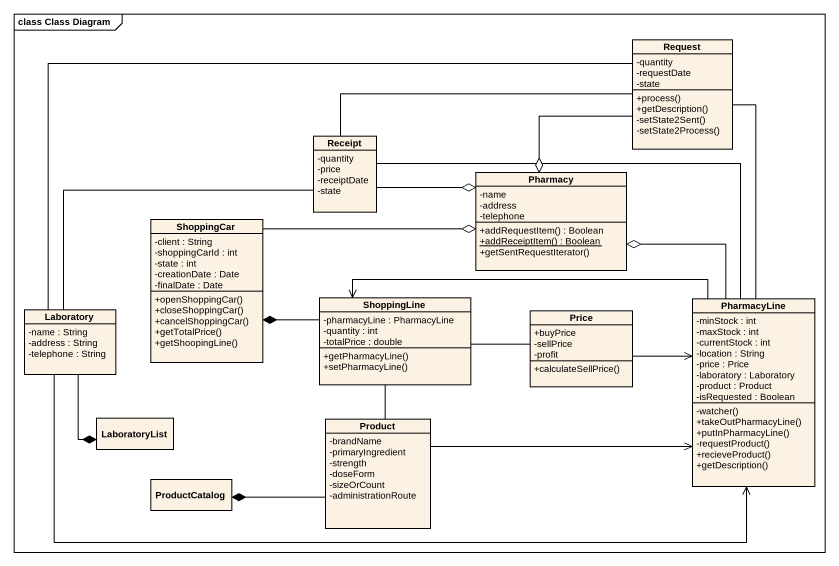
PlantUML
@startuml
mainframe class Class Diagram
hide circle
hide empty members
skinparam classAttributeIconSize 0
class Request {
  -quantity
  -requestDate
  -state
  +process()
  +getDescription()
  -setState2Sent()
  -setState2Process()
}
class Receipt {
  -quantity
  -price
  -receiptDate
  -state
}
class Pharmacy {
  -name
  -address
  -telephone
  +addRequestItem() : Boolean
  {static} +addReceiptItem() : Boolean
  +getSentRequestIterator()
}
class ShoppingCar {
  -client : String
  -shoppingCarId : int
  -state : int
  -creationDate : Date
  -finalDate : Date
  +openShoppingCar()
  +closeShoppingCar()
  +cancelShoppingCar()
  +getTotalPrice()
  +getShoopingLine()
}
class ShoppingLine {
  -pharmacyLine : PharmacyLine
  -quantity : int
  -totalPrice : double
  +getPharmacyLine()
  +setPharmacyLine()
}
class PharmacyLine {
  -minStock : int
  -maxStock : int
  -currentStock : int
  -location : String
  -price : Price
  -laboratory : Laboratory
  -product : Product
  -isRequested : Boolean
  -watcher()
  +takeOutPharmacyLine()
  +putInPharmacyLine()
  -requestProduct()
  +recieveProduct()
  +getDescription()
}
class Laboratory {
  -name : String
  -address : String
  -telephone : String
}
class Price {
  +buyPrice
  -sellPrice
  -profit
  +calculateSellPrice()
}
class LaboratoryList
class Product {
  -brandName
  -primaryIngredient
  -strength
  -doseForm
  -sizeOrCount
  -administrationRoute
}
class ProductCatalog
Request -- PharmacyLine
Request -left- Laboratory
Receipt -right- Request
Pharmacy o-up- Request
Pharmacy o-left- Receipt
Pharmacy o-left- ShoppingCar
Pharmacy o-- PharmacyLine
ShoppingCar *-right- ShoppingLine
ShoppingLine <-right- PharmacyLine
ShoppingLine -- Product
PharmacyLine -left- Receipt
PharmacyLine <-left- Laboratory
PharmacyLine <-left- Price
PharmacyLine <-left- Product
Laboratory -up- Receipt
Price -left- ShoppingLine
LaboratoryList *-up- Laboratory
ProductCatalog *-right- Product
@enduml
